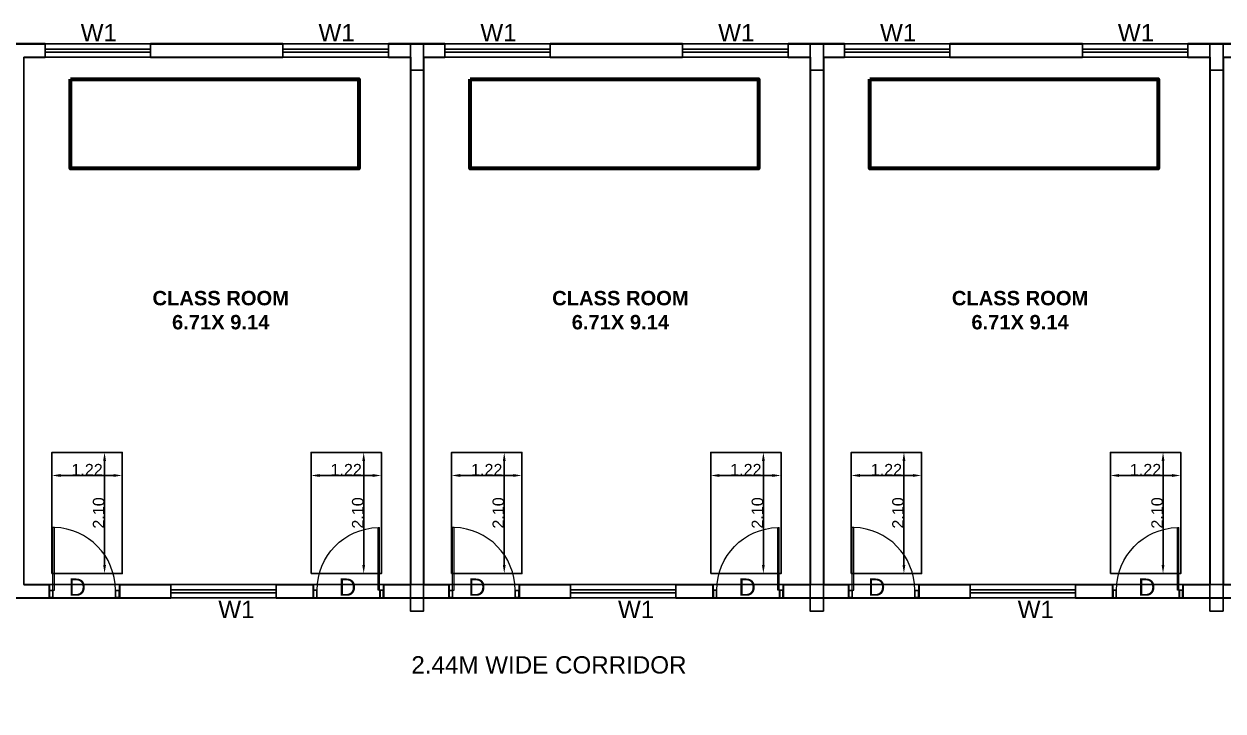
# Model space of a CAD drawing. Header units: metres. Extents: x -1744 to -758, y -4183 to -3914.
# Drawn here: x -1036.48 to -1015.68, y -4145.2 to -4133.29 of the extents above; entities that cross this region are included whole.
import ezdxf

# ---------------------------------------------------------------- set-up
doc = ezdxf.new("R2010")
doc.units = ezdxf.units.M
doc.header["$PDMODE"] = 3
doc.linetypes.add('DOT2', pattern=[0.125, 0, -0.125])
for name, color, linetype in [('A4-RCC CLMN-F', 4, 'Continuous'), ('BLK_1_FLR_1_BLT_UP_AREA', 18, 'Continuous'), ('BLK_1_FLR_1_REGULAR_ROOM_1', 2, 'Continuous'), ('DOOR_OPEN', 180, 'Continuous'), ('TEXT', 7, 'Continuous'), ('TEXT NOTES', 200, 'Continuous'), ('WALL', 7, 'Continuous'), ('WINDOW', 215, 'Continuous')]:
    doc.layers.add(name, color=color, linetype=linetype)
for name, color, linetype, lineweight in [('A_---WALLS', 255, 'Continuous', 30), ('BLK_1_FLR_1_ROOM_1_LIGHT_VENTILATION_1', 232, 'Continuous', 0), ('DOOR', 11, 'Continuous', 18)]:
    doc.layers.add(name, color=color, linetype=linetype, lineweight=lineweight)
doc.styles.add('KK', font='arial.ttf', dxfattribs={"width": 0.75})
doc.styles.get("Standard").update_dxf_attribs({"font": 'arial.ttf'})
doc.styles.add('TITLE', font='arialbd.ttf')
doc.dimstyles.new('ISO-25', dxfattribs={"dimscale": 0, "dimtxt": 0.23, "dimasz": 0.15, "dimexe": 1.25, "dimexo": 0.625, "dimgap": 0, "dimtad": 0, "dimzin": 1, "dimdsep": 46, "dimtxsty": 'Standard', "dimblk": 'OBLIQUE', "dimcen": 0, "dimse1": 1, "dimse2": 1, "dimclrd": 256, "dimclrt": 256, "dimadec": 0, "dimazin": 2, "dimtfac": 1, "dimtix": 1, "dimtofl": 0, "dimtmove": 0, "dimatfit": 3, "dimfxl": 0, "dimtolj": 1, "dimarcsym": 0})

# ---------------------------------------------------------------- blocks, each defined once
blk = doc.blocks.new('D-915')
for p, q in [((70, 900), (50, 900)), ((50, 100), (50, 900)), ((70, 100), (70, 900)), ((50, 100), (70, 100))]:
    blk.add_line(p, q)
for points in [[(0, 100), (50, 100), (50, 0), (0, 0)], [(5, 95), (45, 95), (45, 5), (5, 5)], [(850, 100), (900, 100), (900, 0), (850, 0)], [(855, 95), (895, 95), (895, 5), (855, 5)]]:
    blk.add_lwpolyline(points, close=True)
blk.add_arc((50.04259203467518, 100.2915272340178), 799.957461085757, 359.979119791081, 88.57043160974598)
blk = doc.blocks.new('A$C1C9B1590')
at = {"layer": 'A4-RCC CLMN-F'}
for points in [[(575.7164066345098, 49.33031237778687), (575.945006634512, 49.33031237778687), (575.945006634512, 48.87311237778613), (575.7164066345098, 48.87311237778613)], [(582.6506066345132, 49.33031237778687), (582.8792066345154, 49.33031237778687), (582.8792066345154, 48.87311237778249), (582.6506066345132, 48.87311237778249)], [(589.5848066345166, 49.33031237778687), (589.8134066345187, 49.33031237778687), (589.8134066345187, 48.87311237778613), (589.5848066345166, 48.87311237778613)], [(575.7164066345098, 39.95771237778445), (575.945006634512, 39.95771237778445), (575.945006634512, 39.50051237778371), (575.7164066345098, 39.50051237778371)], [(582.6506066345132, 39.95771237778445), (582.8792066345154, 39.95771237778445), (582.8792066345154, 39.50051237778007), (582.6506066345132, 39.50051237778007)], [(589.5848066345166, 39.95771237778445), (589.8134066345187, 39.95771237778445), (589.8134066345187, 39.50051237778371), (589.5848066345166, 39.50051237778371)]]:
    blk.add_lwpolyline(points, close=True, dxfattribs=at)
at = {"layer": 'A_---WALLS'}
for p, q in [((567.8649077159603, 49.33031237778687), (569.3784625267393, 49.33031237778687)), ((571.2072625267423, 49.33031237778687), (573.5043900017585, 49.33031237778687)), ((575.3331900017615, 49.33031237778687), (576.3126625267428, 49.33031237778687)), ((578.1414625267457, 49.33031237778687), (580.4385900017619, 49.33031237778687)), ((582.2673900017503, 49.33031237778687), (582.6506066345132, 49.33031237778687)), ((582.6506066345132, 49.33031237778687), (583.2468625267461, 49.33031237778687)), ((585.0756625267489, 49.33031237778687), (587.3727900017507, 49.33031237778687)), ((589.2015900017536, 49.33031237778687), (590.1810625267493, 49.33031237778687)), ((569.0108066345088, 49.10171237778468), (569.3784625267393, 49.10171237778468)), ((571.2072625267423, 49.10171237778468), (573.5043900017585, 49.10171237778468)), ((575.3331900017615, 49.10171237778468), (575.7164066345098, 49.10171237778468)), ((575.7164066345098, 49.10171237778468), (575.7164066345098, 39.95771237778445)), ((575.945006634512, 49.10171237778468), (576.3126625267428, 49.10171237778468)), ((575.945006634512, 49.10171237778468), (575.945006634512, 39.95771237778445)), ((578.1414625267457, 49.10171237778468), (580.4385900017619, 49.10171237778468)), ((582.2673900017503, 49.10171237778468), (582.6506066345132, 49.10171237778468)), ((582.6506066345132, 49.10171237778468), (582.6506066345132, 39.95771237778445)), ((582.8792066345154, 49.10171237778468), (582.8792066345154, 39.95771237778445)), ((582.8792066345154, 49.10171237778468), (583.2468625267461, 49.10171237778468)), ((585.0756625267489, 49.10171237778468), (587.3727900017507, 49.10171237778468)), ((589.2015900017536, 49.10171237778468), (589.5848066345166, 49.10171237778468)), ((589.5848066345166, 49.10171237778468), (589.5848066345166, 39.95771237778445)), ((589.8134066345187, 49.10171237778468), (590.1810625267493, 49.10171237778468)), ((589.8134066345187, 49.10171237778468), (589.8134066345187, 39.95771237778445)), ((569.0108066345088, 39.95771237778445), (569.4449959549487, 39.95771237778445)), ((569.4449959549487, 39.95771237778445), (569.4449959549487, 39.72911237778954)), ((570.6667956684937, 39.95771237778445), (571.5591227994258, 39.9577123777881)), ((570.6667956684937, 39.95771237778445), (570.6667956684937, 39.72911237778954)), ((573.3879227994289, 39.95771237778445), (574.0271303059375, 39.95771237778445)), ((574.0271303059375, 39.9577123777881), (574.0271303059375, 39.72911237779317)), ((575.2489300194825, 39.9577123777881), (575.2489300194825, 39.72911237779317)), ((575.2489300194825, 39.95771237778445), (575.7164066345098, 39.95771237778445)), ((575.945006634512, 39.95771237778445), (576.3791959549521, 39.95771237778445)), ((576.3791959549521, 39.95771237778445), (576.3791959549521, 39.72911237778954)), ((577.600995668497, 39.95771237778445), (578.4933227994293, 39.9577123777881)), ((577.600995668497, 39.95771237778445), (577.600995668497, 39.72911237778954)), ((580.3221227994322, 39.95771237778445), (580.9613303059408, 39.95771237778445)), ((580.9613303059408, 39.9577123777881), (580.9613303059408, 39.72911237779317)), ((582.1831300194858, 39.95771237778445), (582.6506066345132, 39.95771237778445)), ((582.1831300194858, 39.9577123777881), (582.1831300194858, 39.72911237779317)), ((582.8792066345154, 39.95771237778445), (583.3133959549554, 39.95771237778445)), ((583.3133959549554, 39.95771237778445), (583.3133959549554, 39.72911237778954)), ((584.5351956685004, 39.95771237778445), (584.5351956685004, 39.72911237778954)), ((584.5351956685004, 39.95771237778445), (585.4275227994325, 39.9577123777881)), ((587.2563227994355, 39.95771237778445), (587.8955303059442, 39.95771237778445)), ((587.8955303059442, 39.9577123777881), (587.8955303059442, 39.72911237779317)), ((589.1173300194891, 39.9577123777881), (589.1173300194891, 39.72911237779317)), ((589.1173300194891, 39.95771237778445), (589.5848066345166, 39.95771237778445)), ((589.8134066345187, 39.95771237778445), (590.2475959549587, 39.95771237778445)), ((568.5346486153826, 39.72911237778226), (571.5591227994258, 39.72911237778226)), ((573.3879227994289, 39.72911237777861), (575.945006634512, 39.72911237777861)), ((575.4688486153859, 39.72911237778226), (578.4933227994293, 39.72911237778226)), ((580.3221227994322, 39.72911237777861), (582.8792066345154, 39.72911237777861)), ((582.4030486153893, 39.72911237778226), (585.4275227994325, 39.72911237778226)), ((587.2563227994355, 39.72911237777861), (589.8134066345187, 39.72911237777861)), ((589.3372486153926, 39.72911237778226), (592.3617227994359, 39.72911237778226))]:
    blk.add_line(p, q, dxfattribs=at)
for points in [[(569.3784625267393, 49.33031237077375), (567.86318926483, 49.33031237066916)], [(573.5043900017582, 49.33031237105751), (571.2072625267426, 49.33031237089926)], [(576.3126625267428, 49.33031237125032), (575.3331900017613, 49.33031237118303)], [(580.4385900017619, 49.33031237153499), (578.141462526746, 49.33031237137676)], [(583.2468625267462, 49.33031237172872), (582.2673900017501, 49.33031237166143)], [(587.3727900017507, 49.3303123720134), (585.0756625267489, 49.33031237185514)], [(590.1810625267497, 49.33031237220712), (589.2015900017536, 49.33031237213982)]]:
    blk.add_lwpolyline(points, dxfattribs=at)
at = {"layer": 'WINDOW', "linetype": 'Continuous'}
for p, q in [((569.3784625267393, 49.33031237778687), (571.2072625267423, 49.33031237778687)), ((569.3784625267393, 49.10171237778468), (569.3784625267393, 49.33031237778687)), ((569.3784625267393, 49.33031237778687), (569.3784625267393, 49.10171237778468)), ((571.2072625267423, 49.33031237778687), (571.2072625267423, 49.10171237778468)), ((571.2072625267423, 49.10171237778468), (571.2072625267423, 49.33031237778687)), ((573.5043900017585, 49.10171237778468), (573.5043900017585, 49.33031237778687)), ((573.5043900017585, 49.33031237778687), (573.5043900017585, 49.10171237778468)), ((573.5043900017585, 49.33031237778687), (575.3331900017615, 49.33031237778687)), ((575.3331900017615, 49.33031237778687), (575.3331900017615, 49.10171237778468)), ((575.3331900017615, 49.10171237778468), (575.3331900017615, 49.33031237778687)), ((576.3126625267428, 49.10171237778468), (576.3126625267428, 49.33031237778687)), ((576.3126625267428, 49.33031237778687), (576.3126625267428, 49.10171237778468)), ((576.3126625267428, 49.33031237778687), (578.1414625267457, 49.33031237778687)), ((578.1414625267457, 49.10171237778468), (578.1414625267457, 49.33031237778687)), ((578.1414625267457, 49.33031237778687), (578.1414625267457, 49.10171237778468)), ((580.4385900017619, 49.10171237778468), (580.4385900017619, 49.33031237778687)), ((580.4385900017619, 49.33031237778687), (582.2673900017503, 49.33031237778687)), ((580.4385900017619, 49.33031237778687), (580.4385900017619, 49.10171237778468)), ((582.2673900017503, 49.10171237778468), (582.2673900017503, 49.33031237778687)), ((582.2673900017503, 49.33031237778687), (582.2673900017503, 49.10171237778468)), ((583.2468625267461, 49.10171237778468), (583.2468625267461, 49.33031237778687)), ((583.2468625267461, 49.33031237778687), (583.2468625267461, 49.10171237778468)), ((583.2468625267461, 49.33031237778687), (585.0756625267489, 49.33031237778687)), ((585.0756625267489, 49.33031237778687), (585.0756625267489, 49.10171237778468)), ((585.0756625267489, 49.10171237778468), (585.0756625267489, 49.33031237778687)), ((587.3727900017507, 49.10171237778468), (587.3727900017507, 49.33031237778687)), ((587.3727900017507, 49.33031237778687), (587.3727900017507, 49.10171237778468)), ((587.3727900017507, 49.33031237778687), (589.2015900017536, 49.33031237213982)), ((589.2015900017536, 49.10171237778468), (589.2015900017536, 49.33031237778687)), ((589.2015900017536, 49.33031237778687), (589.2015900017536, 49.10171237778468)), ((569.3784625267393, 49.24141237778804), (571.2072625267423, 49.24141237778804)), ((569.3784625267393, 49.24141237778804), (571.2072625267423, 49.24141237778804)), ((569.3784625267393, 49.19061237778715), (571.2072625267423, 49.19061237778715)), ((569.3784625267393, 49.19061237778715), (571.2072625267423, 49.19061237778715)), ((569.3784625267393, 49.10171237778468), (571.2072625267423, 49.10171237778468)), ((573.5043900017585, 49.24141237778804), (575.3331900017615, 49.24141237778804)), ((573.5043900017585, 49.24141237778804), (575.3331900017615, 49.24141237778804)), ((573.5043900017585, 49.19061237778715), (575.3331900017615, 49.19061237778715)), ((573.5043900017585, 49.19061237778715), (575.3331900017615, 49.19061237778715)), ((573.5043900017585, 49.10171237778468), (575.3331900017615, 49.10171237778468)), ((576.3126625267428, 49.24141237778804), (578.1414625267457, 49.24141237778804)), ((576.3126625267428, 49.24141237778804), (578.1414625267457, 49.24141237778804)), ((576.3126625267428, 49.19061237778715), (578.1414625267457, 49.19061237778715)), ((576.3126625267428, 49.19061237778715), (578.1414625267457, 49.19061237778715)), ((576.3126625267428, 49.10171237778468), (578.1414625267457, 49.10171237778468)), ((580.4385900017619, 49.24141237778804), (582.2673900017503, 49.24141237778804)), ((580.4385900017619, 49.24141237778804), (582.2673900017503, 49.24141237778804)), ((580.4385900017619, 49.19061237778715), (582.2673900017503, 49.19061237778715)), ((580.4385900017619, 49.19061237778715), (582.2673900017503, 49.19061237778715)), ((580.4385900017619, 49.10171237778468), (582.2673900017503, 49.10171237778468)), ((583.2468625267461, 49.24141237778439), (585.0756625267489, 49.24141237778439)), ((583.2468625267461, 49.24141237778439), (585.0756625267489, 49.24141237778439)), ((583.2468625267461, 49.19061237778715), (585.0756625267489, 49.19061237778715)), ((583.2468625267461, 49.19061237778715), (585.0756625267489, 49.19061237778715)), ((583.2468625267461, 49.10171237778468), (585.0756625267489, 49.10171237778468)), ((587.3727900017507, 49.24141237778439), (589.2015900017536, 49.24141237778439)), ((587.3727900017507, 49.24141237778439), (589.2015900017536, 49.24141237778439)), ((587.3727900017507, 49.19061237778715), (589.2015900017536, 49.19061237778715)), ((587.3727900017507, 49.19061237778715), (589.2015900017536, 49.19061237778715)), ((587.3727900017507, 49.10171237778468), (589.2015900017536, 49.10171237778468)), ((571.5591227994258, 39.95771237778445), (571.5591227994258, 39.7291123777859)), ((571.5591227994258, 39.9577123777881), (573.3879227994289, 39.9577123777881)), ((571.5591227994258, 39.9577123777881), (571.5591227994258, 39.72911237778954)), ((573.3879227994289, 39.95771237778445), (573.3879227994289, 39.7291123777859)), ((573.3879227994289, 39.9577123777881), (573.3879227994289, 39.72911237778954)), ((578.4933227994293, 39.9577123777881), (578.4933227994293, 39.72911237778954)), ((578.4933227994293, 39.95771237778445), (578.4933227994293, 39.7291123777859)), ((578.4933227994293, 39.9577123777881), (580.3221227994322, 39.9577123777881)), ((580.3221227994322, 39.95771237778445), (580.3221227994322, 39.7291123777859)), ((580.3221227994322, 39.9577123777881), (580.3221227994322, 39.72911237778954)), ((585.4275227994325, 39.9577123777881), (585.4275227994325, 39.72911237778954)), ((585.4275227994325, 39.9577123777881), (587.2563227994355, 39.9577123777881)), ((585.4275227994325, 39.95771237778445), (585.4275227994325, 39.7291123777859)), ((587.2563227994355, 39.9577123777881), (587.2563227994355, 39.72911237778954)), ((587.2563227994355, 39.95771237778445), (587.2563227994355, 39.7291123777859)), ((571.5591227994258, 39.86881237778926), (573.3879227994289, 39.86881237778926)), ((571.5591227994258, 39.86881237778926), (573.3879227994289, 39.86881237778926)), ((571.5591227994258, 39.81801237778837), (573.3879227994289, 39.81801237778837)), ((571.5591227994258, 39.81801237778837), (573.3879227994289, 39.81801237778837)), ((578.4933227994293, 39.86881237778926), (580.3221227994322, 39.86881237778926)), ((578.4933227994293, 39.86881237778926), (580.3221227994322, 39.86881237778926)), ((578.4933227994293, 39.81801237778837), (580.3221227994322, 39.81801237778837)), ((578.4933227994293, 39.81801237778837), (580.3221227994322, 39.81801237778837)), ((585.4275227994325, 39.86881237778926), (587.2563227994355, 39.86881237778926)), ((585.4275227994325, 39.86881237778926), (587.2563227994355, 39.86881237778926)), ((585.4275227994325, 39.81801237778837), (587.2563227994355, 39.81801237778837)), ((585.4275227994325, 39.81801237778837), (587.2563227994355, 39.81801237778837)), ((571.5591227994258, 39.72911237778954), (573.3879227994289, 39.72911237778954)), ((578.4933227994293, 39.72911237778954), (580.3221227994322, 39.72911237778954)), ((585.4275227994325, 39.72911237778954), (587.2563227994355, 39.72911237778954))]:
    blk.add_line(p, q, dxfattribs=at)
at = {"layer": 'DOOR', "xscale": 0.001354666666666, "yscale": 0.001354666666666, "zscale": 0.001354666666666}
for p in [(569.4449959549487, 39.72911237778954), (576.3791959549521, 39.72911237778954), (583.3133959549554, 39.72911237778954)]:
    blk.add_blockref('D-915', p, dxfattribs=at)
at = {"layer": 'DOOR', "xscale": -0.001354666666666, "yscale": 0.001354666666666, "zscale": 0.001354666666666, "rotation": 7.15959292e-08}
for p in [(575.2489300194825, 39.7291123777859), (582.1831300194858, 39.7291123777859), (589.1173300194891, 39.7291123777859)]:
    blk.add_blockref('D-915', p, dxfattribs=at)
at = {"layer": 'TEXT', "char_height": 0.25, "width": 6.852777399500157, "attachment_point": 5, "style": 'TITLE'}
for insert in [(572.4241478176077, 44.71445858422066), (579.358347817611, 44.71445858422066), (586.2925478176288, 44.71445858422066)]:
    blk.add_mtext('\\A1;CLASS ROOM\\P6.71X 9.14', dxfattribs=dict(at, insert=insert))
at = {"layer": 'TEXT NOTES', "style": 'KK'}
for s, p in [('W1', (569.9948589532859, 49.37599617294836)), ('W1', (574.1207864283051, 49.37599617294836)), ('W1', (576.9290589532893, 49.37599617294836)), ('W1', (581.0549864282939, 49.37599617294836)), ('W1', (583.8632589532926, 49.37599617294836)), ('W1', (587.9891864282972, 49.37599617294836)), ('D', (569.7838049469026, 39.76467526024499)), ('D', (574.47292499019, 39.76467526024499)), ('D', (576.7180049469059, 39.76467526024499)), ('D', (581.4071249901932, 39.76467526024499)), ('D', (583.6522049469093, 39.76467526024499)), ('D', (588.3413249901967, 39.76467526024499)), ('W1', (572.3826744355893, 39.37867097982599)), ('W1', (579.3168744355925, 39.37867097982599)), ('W1', (586.2510744355959, 39.37867097982599)), ('2.44M WIDE CORRIDOR', (575.7319170211193, 38.41738831889143))]:
    blk.add_text(s, height=0.3, dxfattribs=at).set_placement(p)
blk = doc.blocks.new('*D667')
at = {"layer": 'DEFPOINTS', "color": 0, "ltscale": 0.1}
for p in [(-1035.993403517909, -4140.712497468264), (-1034.773403517909, -4140.712497468264), (-1035.993403517909, -4141.113031744846)]:
    blk.add_point(p, dxfattribs=at)
at = {"layer": 'DOOR_OPEN', "color": 1, "linetype": 'DOT2', "ltscale": 0.1}
for p, q in [((-1035.993403517909, -4140.712497468264), (-1035.993403517909, -4141.113031744846)), ((-1034.773403517909, -4140.712497468264), (-1034.773403517909, -4141.113031744846))]:
    blk.add_line(p, q, dxfattribs=at)
at = {"layer": 'DOOR_OPEN', "color": 1, "ltscale": 0.1}
blk.add_line((-1034.923403517909, -4141.113031744846), (-1035.843403517909, -4141.113031744846), dxfattribs=at)
for points in [[(-1035.843403517909, -4141.088031744846), (-1035.843403517909, -4141.138031744847), (-1035.993403517909, -4141.113031744846)], [(-1034.923403517909, -4141.088031744846), (-1034.923403517909, -4141.138031744847), (-1034.773403517909, -4141.113031744846)]]:
    blk.add_solid(points, dxfattribs=at)
at = {"layer": 'DOOR_OPEN', "color": 1, "ltscale": 0.1, "insert": (-1035.383403517909, -4141.012622467902), "char_height": 0.2, "attachment_point": 5}
blk.add_mtext('\\A1;1.22', dxfattribs=at)
blk = doc.blocks.new('*D668')
at = {"layer": 'DEFPOINTS', "color": 0, "ltscale": 0.1}
for p in [(-1035.079537981395, -4140.712497468267), (-1034.773403517909, -4140.712497468267), (-1034.773403517909, -4142.812497468266)]:
    blk.add_point(p, dxfattribs=at)
at = {"layer": 'DOOR_OPEN', "color": 2, "linetype": 'DOT2', "ltscale": 0.1}
for p, q in [((-1034.773403517909, -4140.712497468267), (-1035.079537981395, -4140.712497468267)), ((-1034.773403517909, -4142.812497468266), (-1035.079537981395, -4142.812497468266))]:
    blk.add_line(p, q, dxfattribs=at)
at = {"layer": 'DOOR_OPEN', "color": 2, "ltscale": 0.1}
blk.add_line((-1035.079537981395, -4142.662497468267), (-1035.079537981395, -4140.862497468264), dxfattribs=at)
for points in [[(-1035.104537981395, -4140.862497468264), (-1035.054537981395, -4140.862497468264), (-1035.079537981395, -4140.712497468267)], [(-1035.104537981395, -4142.662497468267), (-1035.054537981395, -4142.662497468267), (-1035.079537981395, -4142.812497468266)]]:
    blk.add_solid(points, dxfattribs=at)
at = {"layer": 'DOOR_OPEN', "color": 2, "ltscale": 0.1, "insert": (-1035.18165257894, -4141.762497468266), "char_height": 0.2, "attachment_point": 5, "rotation": 90}
blk.add_mtext('\\A1;2.10', dxfattribs=at)
blk = doc.blocks.new('*D669')
at = {"layer": 'DEFPOINTS', "color": 0, "ltscale": 0.1}
for p in [(-1031.497889233643, -4140.712497468264), (-1030.277889233643, -4140.712497468264), (-1031.497889233643, -4141.113031744846)]:
    blk.add_point(p, dxfattribs=at)
at = {"layer": 'DOOR_OPEN', "color": 1, "linetype": 'DOT2', "ltscale": 0.1}
for p, q in [((-1031.497889233643, -4140.712497468264), (-1031.497889233643, -4141.113031744846)), ((-1030.277889233643, -4140.712497468264), (-1030.277889233643, -4141.113031744846))]:
    blk.add_line(p, q, dxfattribs=at)
at = {"layer": 'DOOR_OPEN', "color": 1, "ltscale": 0.1}
blk.add_line((-1030.427889233643, -4141.113031744846), (-1031.347889233643, -4141.113031744846), dxfattribs=at)
for points in [[(-1031.347889233643, -4141.088031744846), (-1031.347889233643, -4141.138031744847), (-1031.497889233643, -4141.113031744846)], [(-1030.427889233643, -4141.088031744846), (-1030.427889233643, -4141.138031744847), (-1030.277889233643, -4141.113031744846)]]:
    blk.add_solid(points, dxfattribs=at)
at = {"layer": 'DOOR_OPEN', "color": 1, "ltscale": 0.1, "insert": (-1030.887889233643, -4141.012622467902), "char_height": 0.2, "attachment_point": 5}
blk.add_mtext('\\A1;1.22', dxfattribs=at)
blk = doc.blocks.new('*D670')
at = {"layer": 'DEFPOINTS', "color": 0, "ltscale": 0.1}
for p in [(-1030.58402369713, -4140.712497468267), (-1030.277889233644, -4140.712497468267), (-1030.277889233644, -4142.812497468266)]:
    blk.add_point(p, dxfattribs=at)
at = {"layer": 'DOOR_OPEN', "color": 2, "linetype": 'DOT2', "ltscale": 0.1}
for p, q in [((-1030.277889233644, -4140.712497468267), (-1030.58402369713, -4140.712497468267)), ((-1030.277889233644, -4142.812497468266), (-1030.58402369713, -4142.812497468266))]:
    blk.add_line(p, q, dxfattribs=at)
at = {"layer": 'DOOR_OPEN', "color": 2, "ltscale": 0.1}
blk.add_line((-1030.58402369713, -4142.662497468267), (-1030.58402369713, -4140.862497468264), dxfattribs=at)
for points in [[(-1030.60902369713, -4140.862497468264), (-1030.55902369713, -4140.862497468264), (-1030.58402369713, -4140.712497468267)], [(-1030.60902369713, -4142.662497468267), (-1030.55902369713, -4142.662497468267), (-1030.58402369713, -4142.812497468266)]]:
    blk.add_solid(points, dxfattribs=at)
at = {"layer": 'DOOR_OPEN', "color": 2, "ltscale": 0.1, "insert": (-1030.686138294675, -4141.762497468266), "char_height": 0.2, "attachment_point": 5, "rotation": 90}
blk.add_mtext('\\A1;2.10', dxfattribs=at)
blk = doc.blocks.new('*D671')
at = {"layer": 'DEFPOINTS', "color": 0, "ltscale": 0.1}
for p in [(-1029.05920351792, -4140.712497468264), (-1027.83920351792, -4140.712497468264), (-1029.05920351792, -4141.113031744846)]:
    blk.add_point(p, dxfattribs=at)
at = {"layer": 'DOOR_OPEN', "color": 1, "linetype": 'DOT2', "ltscale": 0.1}
for p, q in [((-1029.05920351792, -4140.712497468264), (-1029.05920351792, -4141.113031744846)), ((-1027.83920351792, -4140.712497468264), (-1027.83920351792, -4141.113031744846))]:
    blk.add_line(p, q, dxfattribs=at)
at = {"layer": 'DOOR_OPEN', "color": 1, "ltscale": 0.1}
blk.add_line((-1027.98920351792, -4141.113031744846), (-1028.90920351792, -4141.113031744846), dxfattribs=at)
for points in [[(-1028.90920351792, -4141.088031744846), (-1028.90920351792, -4141.138031744847), (-1029.05920351792, -4141.113031744846)], [(-1027.98920351792, -4141.088031744846), (-1027.98920351792, -4141.138031744847), (-1027.83920351792, -4141.113031744846)]]:
    blk.add_solid(points, dxfattribs=at)
at = {"layer": 'DOOR_OPEN', "color": 1, "ltscale": 0.1, "insert": (-1028.44920351792, -4141.012622467902), "char_height": 0.2, "attachment_point": 5}
blk.add_mtext('\\A1;1.22', dxfattribs=at)
blk = doc.blocks.new('*D672')
at = {"layer": 'DEFPOINTS', "color": 0, "ltscale": 0.1}
for p in [(-1028.145337981406, -4140.712497468267), (-1027.839203517921, -4140.712497468267), (-1027.839203517921, -4142.812497468266)]:
    blk.add_point(p, dxfattribs=at)
at = {"layer": 'DOOR_OPEN', "color": 2, "linetype": 'DOT2', "ltscale": 0.1}
for p, q in [((-1027.839203517921, -4140.712497468267), (-1028.145337981406, -4140.712497468267)), ((-1027.839203517921, -4142.812497468266), (-1028.145337981406, -4142.812497468266))]:
    blk.add_line(p, q, dxfattribs=at)
at = {"layer": 'DOOR_OPEN', "color": 2, "ltscale": 0.1}
blk.add_line((-1028.145337981406, -4142.662497468267), (-1028.145337981406, -4140.862497468264), dxfattribs=at)
for points in [[(-1028.170337981406, -4140.862497468264), (-1028.120337981406, -4140.862497468264), (-1028.145337981406, -4140.712497468267)], [(-1028.170337981406, -4142.662497468267), (-1028.120337981406, -4142.662497468267), (-1028.145337981406, -4142.812497468266)]]:
    blk.add_solid(points, dxfattribs=at)
at = {"layer": 'DOOR_OPEN', "color": 2, "ltscale": 0.1, "insert": (-1028.247452578952, -4141.762497468266), "char_height": 0.2, "attachment_point": 5, "rotation": 90}
blk.add_mtext('\\A1;2.10', dxfattribs=at)
blk = doc.blocks.new('*D673')
at = {"layer": 'DEFPOINTS', "color": 0, "ltscale": 0.1}
for p in [(-1024.563689233654, -4140.712497468264), (-1023.343689233654, -4140.712497468264), (-1024.563689233654, -4141.113031744846)]:
    blk.add_point(p, dxfattribs=at)
at = {"layer": 'DOOR_OPEN', "color": 1, "linetype": 'DOT2', "ltscale": 0.1}
for p, q in [((-1024.563689233654, -4140.712497468264), (-1024.563689233654, -4141.113031744846)), ((-1023.343689233654, -4140.712497468264), (-1023.343689233654, -4141.113031744846))]:
    blk.add_line(p, q, dxfattribs=at)
at = {"layer": 'DOOR_OPEN', "color": 1, "ltscale": 0.1}
blk.add_line((-1023.493689233655, -4141.113031744846), (-1024.413689233655, -4141.113031744846), dxfattribs=at)
for points in [[(-1024.413689233655, -4141.088031744846), (-1024.413689233655, -4141.138031744847), (-1024.563689233654, -4141.113031744846)], [(-1023.493689233655, -4141.088031744846), (-1023.493689233655, -4141.138031744847), (-1023.343689233654, -4141.113031744846)]]:
    blk.add_solid(points, dxfattribs=at)
at = {"layer": 'DOOR_OPEN', "color": 1, "ltscale": 0.1, "insert": (-1023.953689233654, -4141.012622467902), "char_height": 0.2, "attachment_point": 5}
blk.add_mtext('\\A1;1.22', dxfattribs=at)
blk = doc.blocks.new('*D674')
at = {"layer": 'DEFPOINTS', "color": 0, "ltscale": 0.1}
for p in [(-1023.649823697141, -4140.712497468267), (-1023.343689233655, -4140.712497468267), (-1023.343689233655, -4142.812497468266)]:
    blk.add_point(p, dxfattribs=at)
at = {"layer": 'DOOR_OPEN', "color": 2, "linetype": 'DOT2', "ltscale": 0.1}
for p, q in [((-1023.343689233655, -4140.712497468267), (-1023.649823697141, -4140.712497468267)), ((-1023.343689233655, -4142.812497468266), (-1023.649823697141, -4142.812497468266))]:
    blk.add_line(p, q, dxfattribs=at)
at = {"layer": 'DOOR_OPEN', "color": 2, "ltscale": 0.1}
blk.add_line((-1023.649823697141, -4142.662497468267), (-1023.649823697141, -4140.862497468264), dxfattribs=at)
for points in [[(-1023.674823697141, -4140.862497468264), (-1023.624823697141, -4140.862497468264), (-1023.649823697141, -4140.712497468267)], [(-1023.674823697141, -4142.662497468267), (-1023.624823697141, -4142.662497468267), (-1023.649823697141, -4142.812497468266)]]:
    blk.add_solid(points, dxfattribs=at)
at = {"layer": 'DOOR_OPEN', "color": 2, "ltscale": 0.1, "insert": (-1023.751938294686, -4141.762497468266), "char_height": 0.2, "attachment_point": 5, "rotation": 90}
blk.add_mtext('\\A1;2.10', dxfattribs=at)
blk = doc.blocks.new('*D675')
at = {"layer": 'DEFPOINTS', "color": 0, "ltscale": 0.1}
for p in [(-1022.125003517917, -4140.712497468264), (-1020.905003517917, -4140.712497468264), (-1022.125003517917, -4141.113031744846)]:
    blk.add_point(p, dxfattribs=at)
at = {"layer": 'DOOR_OPEN', "color": 1, "linetype": 'DOT2', "ltscale": 0.1}
for p, q in [((-1022.125003517917, -4140.712497468264), (-1022.125003517917, -4141.113031744846)), ((-1020.905003517917, -4140.712497468264), (-1020.905003517917, -4141.113031744846))]:
    blk.add_line(p, q, dxfattribs=at)
at = {"layer": 'DOOR_OPEN', "color": 1, "ltscale": 0.1}
blk.add_line((-1021.055003517917, -4141.113031744846), (-1021.975003517917, -4141.113031744846), dxfattribs=at)
for points in [[(-1021.975003517917, -4141.088031744846), (-1021.975003517917, -4141.138031744847), (-1022.125003517917, -4141.113031744846)], [(-1021.055003517917, -4141.088031744846), (-1021.055003517917, -4141.138031744847), (-1020.905003517917, -4141.113031744846)]]:
    blk.add_solid(points, dxfattribs=at)
at = {"layer": 'DOOR_OPEN', "color": 1, "ltscale": 0.1, "insert": (-1021.515003517917, -4141.012622467902), "char_height": 0.2, "attachment_point": 5}
blk.add_mtext('\\A1;1.22', dxfattribs=at)
blk = doc.blocks.new('*D676')
at = {"layer": 'DEFPOINTS', "color": 0, "ltscale": 0.1}
for p in [(-1021.211137981403, -4140.712497468267), (-1020.905003517917, -4140.712497468267), (-1020.905003517917, -4142.812497468266)]:
    blk.add_point(p, dxfattribs=at)
at = {"layer": 'DOOR_OPEN', "color": 2, "linetype": 'DOT2', "ltscale": 0.1}
for p, q in [((-1020.905003517917, -4140.712497468267), (-1021.211137981403, -4140.712497468267)), ((-1020.905003517917, -4142.812497468266), (-1021.211137981403, -4142.812497468266))]:
    blk.add_line(p, q, dxfattribs=at)
at = {"layer": 'DOOR_OPEN', "color": 2, "ltscale": 0.1}
blk.add_line((-1021.211137981403, -4142.662497468267), (-1021.211137981403, -4140.862497468264), dxfattribs=at)
for points in [[(-1021.236137981403, -4140.862497468264), (-1021.186137981403, -4140.862497468264), (-1021.211137981403, -4140.712497468267)], [(-1021.236137981403, -4142.662497468267), (-1021.186137981403, -4142.662497468267), (-1021.211137981403, -4142.812497468266)]]:
    blk.add_solid(points, dxfattribs=at)
at = {"layer": 'DOOR_OPEN', "color": 2, "ltscale": 0.1, "insert": (-1021.313252578948, -4141.762497468266), "char_height": 0.2, "attachment_point": 5, "rotation": 90}
blk.add_mtext('\\A1;2.10', dxfattribs=at)
blk = doc.blocks.new('*D677')
at = {"layer": 'DEFPOINTS', "color": 0, "ltscale": 0.1}
for p in [(-1017.629489233651, -4140.712497468264), (-1016.409489233651, -4140.712497468264), (-1017.629489233651, -4141.113031744846)]:
    blk.add_point(p, dxfattribs=at)
at = {"layer": 'DOOR_OPEN', "color": 1, "linetype": 'DOT2', "ltscale": 0.1}
for p, q in [((-1017.629489233651, -4140.712497468264), (-1017.629489233651, -4141.113031744846)), ((-1016.409489233651, -4140.712497468264), (-1016.409489233651, -4141.113031744846))]:
    blk.add_line(p, q, dxfattribs=at)
at = {"layer": 'DOOR_OPEN', "color": 1, "ltscale": 0.1}
blk.add_line((-1016.559489233651, -4141.113031744846), (-1017.479489233651, -4141.113031744846), dxfattribs=at)
for points in [[(-1017.479489233651, -4141.088031744846), (-1017.479489233651, -4141.138031744847), (-1017.629489233651, -4141.113031744846)], [(-1016.559489233651, -4141.088031744846), (-1016.559489233651, -4141.138031744847), (-1016.409489233651, -4141.113031744846)]]:
    blk.add_solid(points, dxfattribs=at)
at = {"layer": 'DOOR_OPEN', "color": 1, "ltscale": 0.1, "insert": (-1017.019489233651, -4141.012622467902), "char_height": 0.2, "attachment_point": 5}
blk.add_mtext('\\A1;1.22', dxfattribs=at)
blk = doc.blocks.new('*D678')
at = {"layer": 'DEFPOINTS', "color": 0, "ltscale": 0.1}
for p in [(-1016.715623697137, -4140.712497468267), (-1016.409489233652, -4140.712497468267), (-1016.409489233652, -4142.812497468266)]:
    blk.add_point(p, dxfattribs=at)
at = {"layer": 'DOOR_OPEN', "color": 2, "linetype": 'DOT2', "ltscale": 0.1}
for p, q in [((-1016.409489233652, -4140.712497468267), (-1016.715623697137, -4140.712497468267)), ((-1016.409489233652, -4142.812497468266), (-1016.715623697137, -4142.812497468266))]:
    blk.add_line(p, q, dxfattribs=at)
at = {"layer": 'DOOR_OPEN', "color": 2, "ltscale": 0.1}
blk.add_line((-1016.715623697137, -4142.662497468267), (-1016.715623697137, -4140.862497468264), dxfattribs=at)
for points in [[(-1016.740623697137, -4140.862497468264), (-1016.690623697138, -4140.862497468264), (-1016.715623697137, -4140.712497468267)], [(-1016.740623697137, -4142.662497468267), (-1016.690623697138, -4142.662497468267), (-1016.715623697137, -4142.812497468266)]]:
    blk.add_solid(points, dxfattribs=at)
at = {"layer": 'DOOR_OPEN', "color": 2, "ltscale": 0.1, "insert": (-1016.817738294683, -4141.762497468266), "char_height": 0.2, "attachment_point": 5, "rotation": 90}
blk.add_mtext('\\A1;2.10', dxfattribs=at)

msp = doc.modelspace()

# ---------------------------------------------------------------- linework, layer by layer
at = {"layer": 'BLK_1_FLR_1_BLT_UP_AREA', "color": 26}
msp.add_lwpolyline([(-1043.0310098051, -4160.439745913019), (-1043.0310098051, -4133.632854597141), (-934.2936098386588, -4133.632854597141), (-934.2936098413073, -4157.44244213877), (-943.742409849906, -4157.442442140992), (-943.742409849906, -4146.129654564115), (-984.2808076750833, -4146.129654564115), (-984.2804428115458, -4147.19700890692), (-995.1008428067696, -4147.19700890692), (-995.1012098389357, -4146.129654629065), (-1033.582209761679, -4146.129654629065), (-1033.582209746108, -4160.439745907114)], close=True, dxfattribs=at)
at = {"layer": 'BLK_1_FLR_1_REGULAR_ROOM_1', "color": 3}
for points in [[(-1036.477809837061, -4133.86145460738), (-1029.772209837075, -4133.86145460738), (-1029.772209837075, -4143.005454597143), (-1036.477809837061, -4143.005454597143)], [(-1029.543609837073, -4133.86145460738), (-1022.838009837086, -4133.86145460738), (-1022.838009837086, -4143.005454597143), (-1029.543609837073, -4143.005454597143)], [(-1022.609409837069, -4133.86145460738), (-1015.903809837083, -4133.86145460738), (-1015.903809837083, -4143.005454597143), (-1022.609409837069, -4143.005454597143)]]:
    msp.add_lwpolyline(points, close=True, dxfattribs=at)
at = {"layer": 'BLK_1_FLR_1_ROOM_1_LIGHT_VENTILATION_1', "color": 232, "lineweight": 60}
for points in [[(-1035.668948446398, -4134.241049682362), (-1030.668948446398, -4134.241049682362), (-1030.668948446398, -4135.791049682363), (-1035.668948446398, -4135.791049682363)], [(-1028.734748446409, -4134.241049682362), (-1023.734748446409, -4134.241049682362), (-1023.734748446409, -4135.791049682363), (-1028.734748446409, -4135.791049682363)], [(-1021.800548446406, -4134.241049682362), (-1016.800548446406, -4134.241049682362), (-1016.800548446406, -4135.791049682363), (-1021.800548446406, -4135.791049682363)]]:
    msp.add_lwpolyline(points, close=True, dxfattribs=at)
at = {"layer": 'DOOR_OPEN', "color": 180}
for points in [[(-1035.993403517909, -4142.812497468265), (-1034.773403517909, -4142.812497468265), (-1034.773403517909, -4140.712497468264), (-1035.993403517909, -4140.712497468264)], [(-1031.497889233643, -4142.812497468265), (-1030.277889233643, -4142.812497468265), (-1030.277889233643, -4140.712497468264), (-1031.497889233643, -4140.712497468264)], [(-1029.05920351792, -4142.812497468265), (-1027.83920351792, -4142.812497468265), (-1027.83920351792, -4140.712497468264), (-1029.05920351792, -4140.712497468264)], [(-1024.563689233654, -4142.812497468265), (-1023.343689233654, -4142.812497468265), (-1023.343689233654, -4140.712497468264), (-1024.563689233654, -4140.712497468264)], [(-1022.125003517917, -4142.812497468265), (-1020.905003517917, -4142.812497468265), (-1020.905003517917, -4140.712497468264), (-1022.125003517917, -4140.712497468264)], [(-1017.629489233651, -4142.812497468265), (-1016.409489233651, -4142.812497468265), (-1016.409489233651, -4140.712497468264), (-1017.629489233651, -4140.712497468264)]]:
    msp.add_lwpolyline(points, close=True, dxfattribs=at)

# ---------------------------------------------------------------- block references
at = {"layer": 'WALL'}
msp.add_blockref('A$C1C9B1590', (-1605.488616471586, -4182.963166974928), dxfattribs=at)

# ---------------------------------------------------------------- dimensions: what is measured, and where the dimension line sits
at = {"layer": 'DOOR_OPEN', "color": 1, "ltscale": 0.1}
for base, p1, p2, picture, middle in [((-1035.993403517909, -4141.113031744846), (-1034.773403517909, -4140.712497468264), (-1035.993403517909, -4140.712497468264), '*D667', (-1035.383403517909, -4141.012622467902)), ((-1031.497889233643, -4141.113031744846), (-1030.277889233643, -4140.712497468264), (-1031.497889233643, -4140.712497468264), '*D669', (-1030.887889233643, -4141.012622467902)), ((-1029.05920351792, -4141.113031744846), (-1027.83920351792, -4140.712497468264), (-1029.05920351792, -4140.712497468264), '*D671', (-1028.44920351792, -4141.012622467902)), ((-1024.563689233654, -4141.113031744846), (-1023.343689233654, -4140.712497468264), (-1024.563689233654, -4140.712497468264), '*D673', (-1023.953689233654, -4141.012622467902)), ((-1022.125003517917, -4141.113031744846), (-1020.905003517917, -4140.712497468264), (-1022.125003517917, -4140.712497468264), '*D675', (-1021.515003517917, -4141.012622467902)), ((-1017.629489233651, -4141.113031744846), (-1016.409489233651, -4140.712497468264), (-1017.629489233651, -4140.712497468264), '*D677', (-1017.019489233651, -4141.012622467902))]:
    dim = msp.add_linear_dim(base=base, p1=p1, p2=p2, dimstyle='ISO-25', override={"dimscale": 1, "dimtxt": 0.2, "dimexe": 0, "dimexo": 0, "dimtad": 1, "dimsah": 1, "dimse1": 0, "dimse2": 0, "dimclrd": 1, "dimclre": 1, "dimclrt": 1, "dimfxl": 0, "dimlwd": 65535, "dimlwe": 65535}, dxfattribs=at)
    dim.commit()
    dim.dimension.update_dxf_attribs({"geometry": picture, "text_midpoint": middle})
at = {"layer": 'DOOR_OPEN', "color": 2, "ltscale": 0.1}
for base, p1, p2, picture, middle in [((-1035.079537981395, -4140.712497468267), (-1034.773403517909, -4142.812497468265), (-1034.773403517909, -4140.712497468264), '*D668', (-1035.18165257894, -4141.762497468266)), ((-1030.58402369713, -4140.712497468267), (-1030.277889233643, -4142.812497468265), (-1030.277889233643, -4140.712497468264), '*D670', (-1030.686138294675, -4141.762497468266)), ((-1028.145337981406, -4140.712497468267), (-1027.83920351792, -4142.812497468265), (-1027.83920351792, -4140.712497468264), '*D672', (-1028.247452578952, -4141.762497468266)), ((-1023.649823697141, -4140.712497468267), (-1023.343689233654, -4142.812497468265), (-1023.343689233654, -4140.712497468264), '*D674', (-1023.751938294686, -4141.762497468266)), ((-1021.211137981403, -4140.712497468267), (-1020.905003517917, -4142.812497468265), (-1020.905003517917, -4140.712497468264), '*D676', (-1021.313252578948, -4141.762497468266)), ((-1016.715623697137, -4140.712497468267), (-1016.409489233651, -4142.812497468265), (-1016.409489233651, -4140.712497468264), '*D678', (-1016.817738294683, -4141.762497468266))]:
    dim = msp.add_linear_dim(base=base, p1=p1, p2=p2, angle=90, dimstyle='ISO-25', override={"dimscale": 1, "dimtxt": 0.2, "dimexe": 0, "dimexo": 0, "dimtad": 1, "dimsah": 1, "dimse1": 0, "dimse2": 0, "dimclrd": 2, "dimclre": 2, "dimclrt": 2, "dimfxl": 0, "dimlwd": 65535, "dimlwe": 65535}, dxfattribs=at)
    dim.commit()
    dim.dimension.update_dxf_attribs({"geometry": picture, "text_midpoint": middle})

doc.saveas('drawing.dxf')
